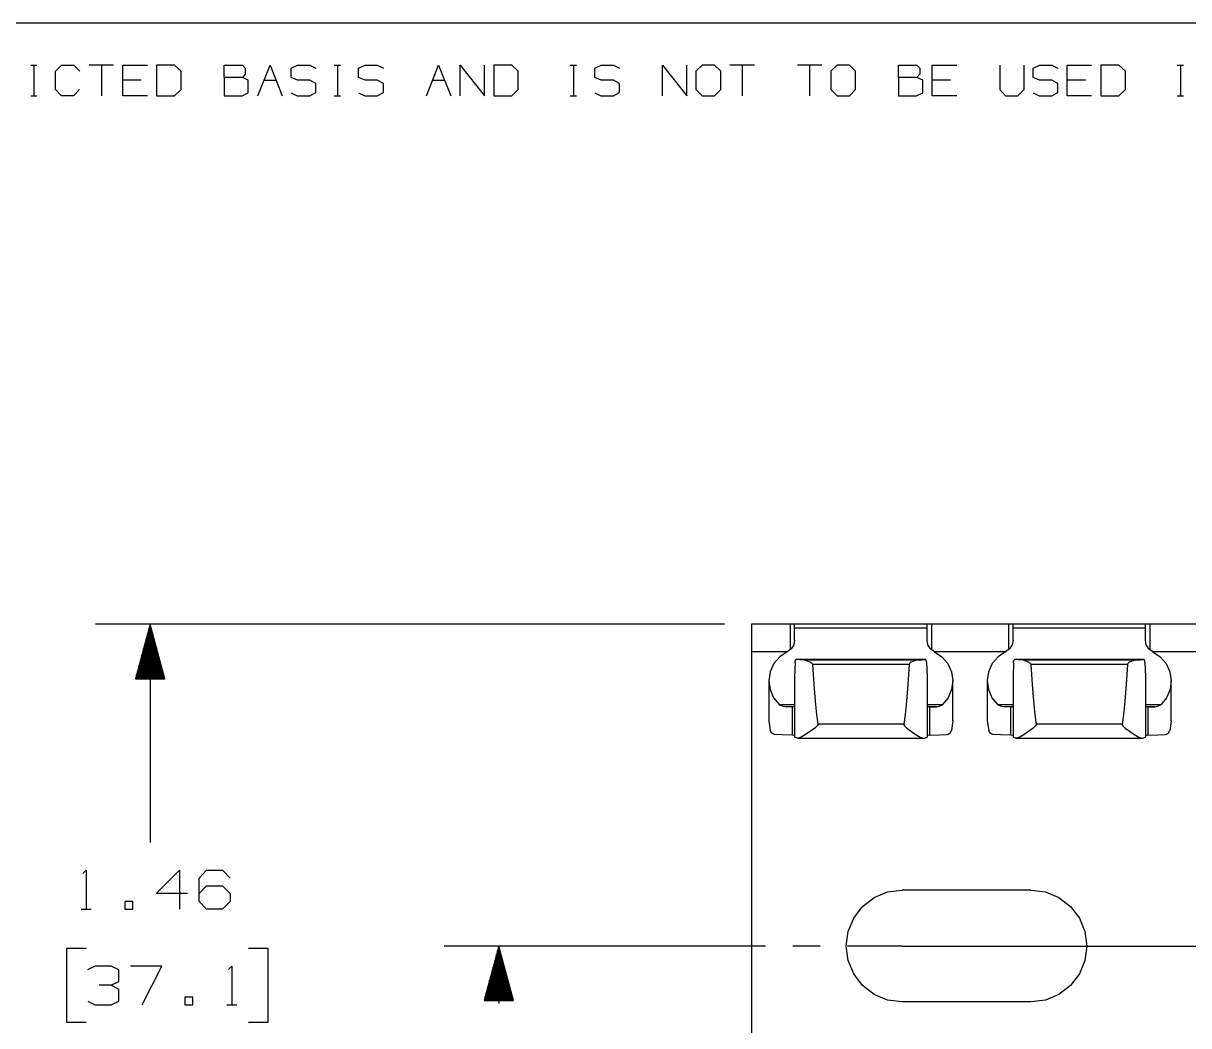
# Model space of a CAD drawing. Extents: x 0.6 to 16.4, y 0.4 to 10.6.
# Drawn here: x 3.485 to 6.154, y 8.347 to 10.642 of the extents above; entities that cross this region are included whole.
import ezdxf

# ---------------------------------------------------------------- set-up
doc = ezdxf.new("R2010")
doc.units = 0
doc.header["$MEASUREMENT"] = 0
doc.layers.add('1', color=7, linetype='Continuous')

msp = doc.modelspace()

# ---------------------------------------------------------------- linework, layer by layer
at = {"layer": '1', "color": 7, "linetype": 'Continuous'}
for p, q in [((16.369932, 10.641915), (0.633067, 10.641915)), ((3.502245, 10.546244), (3.516271, 10.546244)), ((3.509627, 10.546244), (3.509627, 10.476116)), ((3.558791, 10.532218), (3.572816, 10.546244)), ((3.572816, 10.546244), (3.600867, 10.546244)), ((3.600867, 10.546244), (3.614893, 10.532218)), ((3.692107, 10.546244), (3.636005, 10.546244)), ((3.664056, 10.546244), (3.664056, 10.476116)), ((3.713219, 10.476116), (3.713219, 10.546244)), ((3.713219, 10.546244), (3.769322, 10.546244)), ((3.831772, 10.546244), (3.790434, 10.546244)), ((3.790434, 10.546244), (3.790434, 10.476116)), ((3.846536, 10.532218), (3.831772, 10.546244)), ((3.944863, 10.518192), (3.944863, 10.546244)), ((3.944863, 10.546244), (3.986939, 10.546244)), ((3.986939, 10.546244), (3.993583, 10.5396)), ((4.022077, 10.476116), (4.050128, 10.546244)), ((4.050128, 10.546244), (4.078179, 10.476116)), ((4.098553, 10.5396), (4.113317, 10.546244)), ((4.113317, 10.546244), (4.141368, 10.546244)), ((4.141368, 10.546244), (4.155394, 10.5396)), ((4.197175, 10.546244), (4.211201, 10.546244)), ((4.204557, 10.546244), (4.204557, 10.476116)), ((4.252982, 10.5396), (4.267746, 10.546244)), ((4.267746, 10.546244), (4.295797, 10.546244)), ((4.295797, 10.546244), (4.309823, 10.5396)), ((4.408149, 10.476116), (4.4362, 10.546244)), ((4.4362, 10.546244), (4.464252, 10.476116)), ((4.485363, 10.476116), (4.485363, 10.546244)), ((4.485363, 10.546244), (4.541466, 10.476116)), ((4.541466, 10.476116), (4.541466, 10.546244)), ((4.603917, 10.546244), (4.562578, 10.546244)), ((4.562578, 10.546244), (4.562578, 10.476116)), ((4.61868, 10.532218), (4.603917, 10.546244)), ((4.737676, 10.546244), (4.751701, 10.546244)), ((4.745058, 10.546244), (4.745058, 10.476116)), ((4.793483, 10.5396), (4.808247, 10.546244)), ((4.808247, 10.546244), (4.836298, 10.546244)), ((4.836298, 10.546244), (4.850324, 10.5396)), ((4.94865, 10.476116), (4.94865, 10.546244)), ((4.94865, 10.546244), (5.004752, 10.476116)), ((5.004752, 10.476116), (5.004752, 10.546244)), ((5.03989, 10.546244), (5.025126, 10.532218)), ((5.067941, 10.546244), (5.03989, 10.546244)), ((5.081967, 10.532218), (5.067941, 10.546244)), ((5.159181, 10.546244), (5.103079, 10.546244)), ((5.13113, 10.546244), (5.13113, 10.476116)), ((5.31361, 10.546244), (5.257508, 10.546244)), ((5.285559, 10.546244), (5.285559, 10.476116)), ((5.348748, 10.546244), (5.333984, 10.532218)), ((5.376799, 10.546244), (5.348748, 10.546244)), ((5.390824, 10.532218), (5.376799, 10.546244)), ((5.489151, 10.518192), (5.489151, 10.546244)), ((5.489151, 10.546244), (5.531228, 10.546244)), ((5.531228, 10.546244), (5.537871, 10.5396)), ((5.566365, 10.476116), (5.566365, 10.546244)), ((5.566365, 10.546244), (5.622468, 10.546244)), ((5.720794, 10.546244), (5.720794, 10.490142)), ((5.776896, 10.490142), (5.776896, 10.546244)), ((5.79727, 10.5396), (5.812034, 10.546244)), ((5.812034, 10.546244), (5.840085, 10.546244)), ((5.840085, 10.546244), (5.854111, 10.5396)), ((5.875223, 10.476116), (5.875223, 10.546244)), ((5.875223, 10.546244), (5.931325, 10.546244)), ((5.993776, 10.546244), (5.952437, 10.546244)), ((5.952437, 10.546244), (5.952437, 10.476116)), ((6.00854, 10.532218), (5.993776, 10.546244)), ((6.127535, 10.546244), (6.141561, 10.546244)), ((6.134917, 10.546244), (6.134917, 10.476116)), ((3.558791, 10.490142), (3.558791, 10.532218)), ((3.846536, 10.490142), (3.846536, 10.532218)), ((3.986939, 10.518192), (3.944863, 10.518192)), ((3.944863, 10.518192), (3.944863, 10.476116)), ((3.993583, 10.525575), (3.986939, 10.518192)), ((4.000226, 10.511549), (3.986939, 10.518192)), ((3.993583, 10.5396), (3.993583, 10.525575)), ((4.098553, 10.518192), (4.098553, 10.5396)), ((4.113317, 10.511549), (4.098553, 10.518192)), ((4.252982, 10.518192), (4.252982, 10.5396)), ((4.267746, 10.511549), (4.252982, 10.518192)), ((4.61868, 10.490142), (4.61868, 10.532218)), ((4.793483, 10.518192), (4.793483, 10.5396)), ((4.808247, 10.511549), (4.793483, 10.518192)), ((5.025126, 10.532218), (5.025126, 10.490142)), ((5.081967, 10.490142), (5.081967, 10.532218)), ((5.333984, 10.532218), (5.333984, 10.490142)), ((5.390824, 10.490142), (5.390824, 10.532218)), ((5.531228, 10.518192), (5.489151, 10.518192)), ((5.489151, 10.518192), (5.489151, 10.476116)), ((5.537871, 10.525575), (5.531228, 10.518192)), ((5.544515, 10.511549), (5.531228, 10.518192)), ((5.537871, 10.5396), (5.537871, 10.525575)), ((5.79727, 10.518192), (5.79727, 10.5396)), ((5.812034, 10.511549), (5.79727, 10.518192)), ((6.00854, 10.490142), (6.00854, 10.532218)), ((3.572816, 10.476116), (3.558791, 10.490142)), ((3.614155, 10.490142), (3.600129, 10.476116)), ((3.755296, 10.511549), (3.713219, 10.511549)), ((3.831772, 10.476116), (3.846536, 10.490142)), ((4.000226, 10.482759), (4.000226, 10.511549)), ((4.036103, 10.511549), (4.064154, 10.511549)), ((4.141368, 10.511549), (4.113317, 10.511549)), ((4.155394, 10.504168), (4.141368, 10.511549)), ((4.155394, 10.483498), (4.155394, 10.504168)), ((4.295797, 10.511549), (4.267746, 10.511549)), ((4.309823, 10.504168), (4.295797, 10.511549)), ((4.309823, 10.483498), (4.309823, 10.504168)), ((4.422174, 10.511549), (4.450226, 10.511549)), ((4.603917, 10.476116), (4.61868, 10.490142)), ((4.836298, 10.511549), (4.808247, 10.511549)), ((4.850324, 10.504168), (4.836298, 10.511549)), ((4.850324, 10.483498), (4.850324, 10.504168)), ((5.025126, 10.490142), (5.03989, 10.476116)), ((5.067941, 10.476116), (5.081967, 10.490142)), ((5.333984, 10.490142), (5.348748, 10.476116)), ((5.376799, 10.476116), (5.390824, 10.490142)), ((5.544515, 10.482759), (5.544515, 10.511549)), ((5.608442, 10.511549), (5.566365, 10.511549)), ((5.720794, 10.490142), (5.734082, 10.476116)), ((5.762133, 10.476116), (5.776896, 10.490142)), ((5.840085, 10.511549), (5.812034, 10.511549)), ((5.854111, 10.504168), (5.840085, 10.511549)), ((5.854111, 10.483498), (5.854111, 10.504168)), ((5.9173, 10.511549), (5.875223, 10.511549)), ((5.993776, 10.476116), (6.00854, 10.490142)), ((3.502245, 10.476116), (3.516271, 10.476116)), ((3.600129, 10.476116), (3.572816, 10.476116)), ((3.769322, 10.476116), (3.713219, 10.476116)), ((3.790434, 10.476116), (3.831772, 10.476116)), ((3.944863, 10.476116), (3.986201, 10.476116)), ((3.986201, 10.476116), (4.000226, 10.482759)), ((4.098553, 10.482759), (4.112579, 10.476116)), ((4.112579, 10.476116), (4.141368, 10.476116)), ((4.141368, 10.476116), (4.155394, 10.483498)), ((4.197175, 10.476116), (4.211201, 10.476116)), ((4.252982, 10.482759), (4.267008, 10.476116)), ((4.267008, 10.476116), (4.295797, 10.476116)), ((4.295797, 10.476116), (4.309823, 10.483498)), ((4.562578, 10.476116), (4.603917, 10.476116)), ((4.737676, 10.476116), (4.751701, 10.476116)), ((4.793483, 10.482759), (4.807508, 10.476116)), ((4.807508, 10.476116), (4.836298, 10.476116)), ((4.836298, 10.476116), (4.850324, 10.483498)), ((5.03989, 10.476116), (5.067941, 10.476116)), ((5.348748, 10.476116), (5.376799, 10.476116)), ((5.489151, 10.476116), (5.530489, 10.476116)), ((5.530489, 10.476116), (5.544515, 10.482759)), ((5.622468, 10.476116), (5.566365, 10.476116)), ((5.734082, 10.476116), (5.762133, 10.476116)), ((5.79727, 10.482759), (5.811296, 10.476116)), ((5.811296, 10.476116), (5.840085, 10.476116)), ((5.840085, 10.476116), (5.854111, 10.483498)), ((5.931325, 10.476116), (5.875223, 10.476116)), ((5.952437, 10.476116), (5.993776, 10.476116)), ((6.127535, 10.476116), (6.141561, 10.476116)), ((5.090355, 9.265968), (3.650803, 9.265968)), ((3.775803, 9.265968), (3.742309, 9.140968)), ((3.774802, 9.140968), (3.774802, 9.262236)), ((3.775803, 9.265968), (3.775803, 8.766388)), ((3.809296, 9.140968), (3.775803, 9.265968)), ((3.776803, 9.140968), (3.776803, 9.262236)), ((5.24128, 9.265968), (5.152855, 9.265968)), ((5.152855, 9.265968), (5.152855, 9.202815)), ((5.248351, 9.265969), (5.24128, 9.265968)), ((5.24128, 9.265968), (5.24128, 9.207772)), ((5.25128, 9.265971), (5.248351, 9.265969)), ((5.55443, 9.266324), (5.25128, 9.266324)), ((5.25128, 9.263959), (5.25128, 9.266324)), ((5.25128, 9.257214), (5.25128, 9.263959)), ((5.55443, 9.263959), (5.55443, 9.266324)), ((5.557359, 9.265969), (5.55443, 9.265971)), ((5.55443, 9.257214), (5.55443, 9.263959)), ((5.56443, 9.265968), (5.557359, 9.265969)), ((5.74128, 9.265968), (5.56443, 9.265968)), ((5.56443, 9.265968), (5.56443, 9.207772)), ((5.748351, 9.265969), (5.74128, 9.265968)), ((5.74128, 9.265968), (5.74128, 9.207772)), ((5.75128, 9.265971), (5.748351, 9.265969)), ((6.05443, 9.266324), (5.75128, 9.266324)), ((5.75128, 9.263959), (5.75128, 9.266324)), ((5.75128, 9.257214), (5.75128, 9.263959)), ((6.05443, 9.263959), (6.05443, 9.266324)), ((6.057359, 9.265969), (6.05443, 9.265971)), ((6.05443, 9.257214), (6.05443, 9.263959)), ((6.06443, 9.265968), (6.057359, 9.265969)), ((6.24128, 9.265968), (6.06443, 9.265968)), ((6.06443, 9.265968), (6.06443, 9.207772)), ((3.766803, 9.140968), (3.766803, 9.23238)), ((3.768802, 9.140968), (3.768802, 9.239843)), ((3.770802, 9.140968), (3.770802, 9.247308)), ((3.772803, 9.140968), (3.772803, 9.254772)), ((3.778802, 9.140968), (3.778802, 9.254772)), ((3.780802, 9.140968), (3.780802, 9.247308)), ((3.782803, 9.140968), (3.782803, 9.239843)), ((3.784802, 9.140968), (3.784802, 9.23238)), ((5.55443, 9.257214), (5.25128, 9.257214)), ((5.25128, 9.229902), (5.25128, 9.257214)), ((5.55443, 9.229902), (5.55443, 9.257214)), ((6.05443, 9.257214), (5.75128, 9.257214)), ((5.75128, 9.229902), (5.75128, 9.257214)), ((6.05443, 9.229902), (6.05443, 9.257214)), ((3.760803, 9.140968), (3.760803, 9.209988)), ((3.762803, 9.140968), (3.762803, 9.217451)), ((3.764802, 9.140968), (3.764802, 9.224916)), ((3.786803, 9.140968), (3.786803, 9.224916)), ((3.788802, 9.140968), (3.788802, 9.217451)), ((3.790802, 9.140968), (3.790802, 9.209988)), ((5.243328, 9.209766), (5.234407, 9.203203)), ((5.249221, 9.219092), (5.243328, 9.209766)), ((5.25128, 9.229902), (5.249221, 9.219092)), ((5.556489, 9.219092), (5.55443, 9.229902)), ((5.562383, 9.209766), (5.556489, 9.219092)), ((5.571303, 9.203203), (5.562383, 9.209766)), ((5.743328, 9.209766), (5.734407, 9.203203)), ((5.749221, 9.219092), (5.743328, 9.209766)), ((5.75128, 9.229902), (5.749221, 9.219092)), ((6.056489, 9.219092), (6.05443, 9.229902)), ((6.062383, 9.209766), (6.056489, 9.219092)), ((6.071303, 9.203203), (6.062383, 9.209766)), ((3.752803, 9.140968), (3.752803, 9.180131)), ((3.754802, 9.140968), (3.754802, 9.187595)), ((3.756803, 9.140968), (3.756803, 9.195059)), ((3.758802, 9.140968), (3.758802, 9.202523)), ((3.792803, 9.140968), (3.792803, 9.202523)), ((3.794802, 9.140968), (3.794802, 9.195059)), ((3.796803, 9.140968), (3.796803, 9.187595)), ((3.798803, 9.140968), (3.798803, 9.180131)), ((5.233613, 9.202815), (5.152855, 9.202815)), ((5.152855, 9.202815), (5.152855, 9.202702)), ((5.23348, 9.202702), (5.152855, 9.202702)), ((5.152855, 9.202698), (5.152855, 7.856328)), ((5.217188, 9.191751), (5.203797, 9.176069)), ((5.234407, 9.203203), (5.217188, 9.191751)), ((5.2523, 9.178725), (5.25246, 9.180516)), ((5.25246, 9.180516), (5.252913, 9.182995)), ((5.252913, 9.182995), (5.253632, 9.184663)), ((5.253632, 9.184663), (5.254627, 9.185368)), ((5.254627, 9.185368), (5.255074, 9.185362)), ((5.550877, 9.185384), (5.254834, 9.185384)), ((5.550636, 9.185362), (5.255074, 9.185362)), ((5.263114, 9.184361), (5.255074, 9.185362)), ((5.274944, 9.18355), (5.263114, 9.184361)), ((5.530766, 9.18355), (5.274944, 9.18355)), ((5.274944, 9.18355), (5.280248, 9.182597)), ((5.280248, 9.182597), (5.287721, 9.179321)), ((5.287721, 9.179321), (5.289796, 9.177845)), ((5.51799, 9.179321), (5.515914, 9.177845)), ((5.525462, 9.182597), (5.51799, 9.179321)), ((5.530766, 9.18355), (5.525462, 9.182597)), ((5.530766, 9.18355), (5.542595, 9.184361)), ((5.542595, 9.184361), (5.550636, 9.185362)), ((5.551083, 9.185368), (5.550636, 9.185362)), ((5.552078, 9.184663), (5.551083, 9.185368)), ((5.552797, 9.182995), (5.552078, 9.184663)), ((5.55325, 9.180516), (5.552797, 9.182995)), ((5.55341, 9.178725), (5.55325, 9.180516)), ((5.571303, 9.203203), (5.588522, 9.191751)), ((5.733612, 9.202815), (5.572098, 9.202815)), ((5.73348, 9.202702), (5.572355, 9.202702)), ((5.588522, 9.191751), (5.601913, 9.176069)), ((5.717188, 9.191751), (5.703797, 9.176069)), ((5.734407, 9.203203), (5.717188, 9.191751)), ((5.7523, 9.178725), (5.75246, 9.180516)), ((5.75246, 9.180516), (5.752913, 9.182995)), ((5.752913, 9.182995), (5.753632, 9.184663)), ((5.753632, 9.184663), (5.754627, 9.185368)), ((5.754627, 9.185368), (5.755074, 9.185362)), ((6.050877, 9.185384), (5.754834, 9.185384)), ((6.050636, 9.185362), (5.755074, 9.185362)), ((5.763114, 9.184361), (5.755074, 9.185362)), ((5.774944, 9.18355), (5.763114, 9.184361)), ((6.030766, 9.18355), (5.774944, 9.18355)), ((5.774944, 9.18355), (5.780248, 9.182597)), ((5.780248, 9.182597), (5.787721, 9.179321)), ((5.787721, 9.179321), (5.789796, 9.177845)), ((6.01799, 9.179321), (6.015914, 9.177845)), ((6.025462, 9.182597), (6.01799, 9.179321)), ((6.030766, 9.18355), (6.025462, 9.182597)), ((6.030766, 9.18355), (6.042595, 9.184361)), ((6.042595, 9.184361), (6.050636, 9.185362)), ((6.051083, 9.185368), (6.050636, 9.185362)), ((6.052078, 9.184663), (6.051083, 9.185368)), ((6.052797, 9.182995), (6.052078, 9.184663)), ((6.05325, 9.180516), (6.052797, 9.182995)), ((6.05341, 9.178725), (6.05325, 9.180516)), ((6.071303, 9.203203), (6.088522, 9.191751)), ((6.233612, 9.202815), (6.072098, 9.202815)), ((6.23348, 9.202702), (6.072355, 9.202702)), ((6.088522, 9.191751), (6.101913, 9.176069)), ((3.746803, 9.140968), (3.746803, 9.157739)), ((3.748802, 9.140968), (3.748802, 9.165203)), ((3.750803, 9.140968), (3.750803, 9.172667)), ((3.800802, 9.140968), (3.800802, 9.172667)), ((3.802803, 9.140968), (3.802803, 9.165203)), ((3.804802, 9.140968), (3.804802, 9.157739)), ((5.195259, 9.157356), (5.192227, 9.137045)), ((5.203797, 9.176069), (5.195259, 9.157356)), ((5.2523, 9.178725), (5.25128, 9.146501)), ((5.289796, 9.177845), (5.291581, 9.175931)), ((5.291581, 9.175931), (5.29215, 9.174767)), ((5.29215, 9.174767), (5.292308, 9.173923)), ((5.513402, 9.173923), (5.292308, 9.173923)), ((5.292308, 9.173923), (5.295267, 9.127992)), ((5.513402, 9.173923), (5.510444, 9.127992)), ((5.51356, 9.174767), (5.513402, 9.173923)), ((5.514129, 9.175931), (5.51356, 9.174767)), ((5.515914, 9.177845), (5.514129, 9.175931)), ((5.55341, 9.178725), (5.55443, 9.146501)), ((5.601913, 9.176069), (5.610451, 9.157356)), ((5.610451, 9.157356), (5.613482, 9.137045)), ((5.695259, 9.157356), (5.692227, 9.137045)), ((5.703797, 9.176069), (5.695259, 9.157356)), ((5.7523, 9.178725), (5.75128, 9.146501)), ((5.789796, 9.177845), (5.791581, 9.175931)), ((5.791581, 9.175931), (5.79215, 9.174767)), ((5.79215, 9.174767), (5.792308, 9.173923)), ((6.013402, 9.173923), (5.792308, 9.173923)), ((5.792308, 9.173923), (5.795267, 9.127992)), ((6.013402, 9.173923), (6.010444, 9.127992)), ((6.01356, 9.174767), (6.013402, 9.173923)), ((6.014129, 9.175931), (6.01356, 9.174767)), ((6.015914, 9.177845), (6.014129, 9.175931)), ((6.05341, 9.178725), (6.05443, 9.146501)), ((6.101913, 9.176069), (6.110451, 9.157356)), ((6.110451, 9.157356), (6.113482, 9.137045)), ((3.742309, 9.140968), (3.809296, 9.140968)), ((3.742803, 9.140968), (3.742803, 9.142811)), ((3.742803, 9.140968), (3.742803, 9.142811)), ((3.744802, 9.140968), (3.744802, 9.150274)), ((3.806803, 9.140968), (3.806803, 9.150274)), ((3.808803, 9.140968), (3.808803, 9.142811)), ((3.808803, 9.140968), (3.808803, 9.142811)), ((5.192225, 9.136456), (5.192225, 9.044846)), ((5.192227, 9.137045), (5.194934, 9.116688)), ((5.25128, 9.146501), (5.25128, 9.007239)), ((5.295267, 9.127992), (5.298267, 9.089884)), ((5.510444, 9.127992), (5.507443, 9.089884)), ((5.55443, 9.146501), (5.55443, 9.007239)), ((5.613482, 9.137045), (5.610776, 9.116688)), ((5.613485, 9.044846), (5.613485, 9.136456)), ((5.692225, 9.136456), (5.692225, 9.044846)), ((5.692227, 9.137045), (5.694934, 9.116688)), ((5.75128, 9.146501), (5.75128, 9.007239)), ((5.795267, 9.127992), (5.798267, 9.089884)), ((6.010444, 9.127992), (6.007443, 9.089884)), ((6.05443, 9.146501), (6.05443, 9.007239)), ((6.113482, 9.137045), (6.110776, 9.116688)), ((6.113485, 9.044846), (6.113485, 9.136456)), ((5.194934, 9.116688), (5.203171, 9.097843)), ((5.610776, 9.116688), (5.602539, 9.097843)), ((5.694934, 9.116688), (5.703171, 9.097843)), ((6.110776, 9.116688), (6.102539, 9.097843)), ((5.203171, 9.097843), (5.21631, 9.081953)), ((5.251281, 9.081953), (5.21631, 9.081953)), ((5.217687, 9.080846), (5.21631, 9.081953)), ((5.225871, 9.077809), (5.217687, 9.080846)), ((5.229952, 9.077434), (5.225871, 9.077809)), ((5.251284, 9.077434), (5.229952, 9.077434)), ((5.245588, 9.076978), (5.229952, 9.077434)), ((5.25128, 9.076459), (5.245588, 9.076978)), ((5.245588, 9.076978), (5.245588, 9.011868)), ((5.298267, 9.089884), (5.301302, 9.0597)), ((5.507443, 9.089884), (5.504407, 9.0597)), ((5.575758, 9.077434), (5.554426, 9.077434)), ((5.589401, 9.081953), (5.554429, 9.081953)), ((5.560122, 9.076978), (5.55443, 9.076459)), ((5.560122, 9.076978), (5.575758, 9.077434)), ((5.560122, 9.076978), (5.560122, 9.011868)), ((5.575758, 9.077434), (5.579839, 9.077809)), ((5.579839, 9.077809), (5.588023, 9.080846)), ((5.588023, 9.080846), (5.589401, 9.081953)), ((5.602539, 9.097843), (5.589401, 9.081953)), ((5.703171, 9.097843), (5.71631, 9.081953)), ((5.751281, 9.081953), (5.71631, 9.081953)), ((5.717687, 9.080846), (5.71631, 9.081953)), ((5.725871, 9.077809), (5.717687, 9.080846)), ((5.729952, 9.077434), (5.725871, 9.077809)), ((5.751284, 9.077434), (5.729952, 9.077434)), ((5.745588, 9.076978), (5.729952, 9.077434)), ((5.75128, 9.076459), (5.745588, 9.076978)), ((5.745588, 9.076978), (5.745588, 9.011868)), ((5.798267, 9.089884), (5.801302, 9.0597)), ((6.007443, 9.089884), (6.004407, 9.0597)), ((6.075758, 9.077434), (6.054426, 9.077434)), ((6.089401, 9.081953), (6.054429, 9.081953)), ((6.060122, 9.076978), (6.05443, 9.076459)), ((6.060122, 9.076978), (6.075758, 9.077434)), ((6.060122, 9.076978), (6.060122, 9.011868)), ((6.075758, 9.077434), (6.079839, 9.077809)), ((6.079839, 9.077809), (6.088023, 9.080846)), ((6.088023, 9.080846), (6.089401, 9.081953)), ((6.102539, 9.097843), (6.089401, 9.081953)), ((5.301302, 9.0597), (5.304365, 9.037522)), ((5.504407, 9.0597), (5.501346, 9.037522)), ((5.801302, 9.0597), (5.804365, 9.037522)), ((6.004407, 9.0597), (6.001346, 9.037522)), ((5.192225, 9.044846), (5.195573, 9.022913)), ((5.198058, 9.017778), (5.195573, 9.022913)), ((5.297503, 9.02826), (5.278059, 9.014223)), ((5.303114, 9.033689), (5.297503, 9.02826)), ((5.304158, 9.035522), (5.303114, 9.033689)), ((5.304415, 9.036773), (5.304158, 9.035522)), ((5.501346, 9.037522), (5.304365, 9.037522)), ((5.304365, 9.037522), (5.304415, 9.036773)), ((5.501346, 9.037522), (5.501296, 9.036773)), ((5.501296, 9.036773), (5.501552, 9.035522)), ((5.501552, 9.035522), (5.502596, 9.033689)), ((5.502596, 9.033689), (5.508206, 9.02826)), ((5.508206, 9.02826), (5.527651, 9.014223)), ((5.607652, 9.017778), (5.610137, 9.022913)), ((5.613485, 9.044846), (5.610137, 9.022913)), ((5.692225, 9.044846), (5.695573, 9.022913)), ((5.698058, 9.017778), (5.695573, 9.022913)), ((5.797503, 9.02826), (5.778059, 9.014223)), ((5.803114, 9.033689), (5.797503, 9.02826)), ((5.804158, 9.035522), (5.803114, 9.033689)), ((5.804415, 9.036773), (5.804158, 9.035522)), ((6.001346, 9.037522), (5.804365, 9.037522)), ((5.804365, 9.037522), (5.804415, 9.036773)), ((6.001346, 9.037522), (6.001296, 9.036773)), ((6.001296, 9.036773), (6.001552, 9.035522)), ((6.001552, 9.035522), (6.002596, 9.033689)), ((6.002596, 9.033689), (6.008206, 9.02826)), ((6.008206, 9.02826), (6.027651, 9.014223)), ((6.107652, 9.017778), (6.110137, 9.022913)), ((6.113485, 9.044846), (6.110137, 9.022913)), ((5.202712, 9.014392), (5.198058, 9.017778)), ((5.205215, 9.013875), (5.202712, 9.014392)), ((5.222856, 9.012636), (5.205215, 9.013875)), ((5.245588, 9.011868), (5.222856, 9.012636)), ((5.25128, 9.01135), (5.245588, 9.011868)), ((5.257197, 9.00548), (5.25128, 9.007239)), ((5.259235, 9.005456), (5.257197, 9.00548)), ((5.258317, 9.005407), (5.547393, 9.005407)), ((5.266629, 9.007771), (5.259235, 9.005456)), ((5.278059, 9.014223), (5.266629, 9.007771)), ((5.527651, 9.014223), (5.539081, 9.007771)), ((5.539081, 9.007771), (5.546475, 9.005456)), ((5.546475, 9.005456), (5.548513, 9.00548)), ((5.548513, 9.00548), (5.55443, 9.007239)), ((5.560122, 9.011868), (5.55443, 9.01135)), ((5.560122, 9.011868), (5.582854, 9.012636)), ((5.582854, 9.012636), (5.600495, 9.013875)), ((5.600495, 9.013875), (5.602998, 9.014392)), ((5.602998, 9.014392), (5.607652, 9.017778)), ((5.702712, 9.014392), (5.698058, 9.017778)), ((5.705215, 9.013875), (5.702712, 9.014392)), ((5.722856, 9.012636), (5.705215, 9.013875)), ((5.745588, 9.011868), (5.722856, 9.012636)), ((5.75128, 9.01135), (5.745588, 9.011868)), ((5.757197, 9.00548), (5.75128, 9.007239)), ((5.759235, 9.005456), (5.757197, 9.00548)), ((5.758317, 9.005407), (6.047393, 9.005407)), ((5.766629, 9.007771), (5.759235, 9.005456)), ((5.778059, 9.014223), (5.766629, 9.007771)), ((6.027651, 9.014223), (6.039081, 9.007771)), ((6.039081, 9.007771), (6.046475, 9.005456)), ((6.046475, 9.005456), (6.048513, 9.00548)), ((6.048513, 9.00548), (6.05443, 9.007239)), ((6.060122, 9.011868), (6.05443, 9.01135)), ((6.060122, 9.011868), (6.082854, 9.012636)), ((6.082854, 9.012636), (6.100495, 9.013875)), ((6.100495, 9.013875), (6.102998, 9.014392)), ((6.102998, 9.014392), (6.107652, 9.017778)), ((3.621677, 8.695451), (3.629178, 8.70295)), ((3.629178, 8.70295), (3.629178, 8.613888)), ((3.789678, 8.649513), (3.843115, 8.70295)), ((3.843115, 8.70295), (3.843115, 8.613888)), ((3.88774, 8.685138), (3.904615, 8.70295)), ((3.904615, 8.70295), (3.941178, 8.70295)), ((3.941178, 8.70295), (3.95899, 8.685138)), ((3.88774, 8.631701), (3.88774, 8.685138)), ((3.860928, 8.649513), (3.789678, 8.649513)), ((3.88774, 8.649513), (3.904615, 8.667326)), ((3.904615, 8.667326), (3.941178, 8.667326)), ((3.941178, 8.667326), (3.95899, 8.649513)), ((3.95899, 8.649513), (3.95899, 8.631701)), ((5.433355, 8.640365), (5.464226, 8.653152)), ((5.464226, 8.653152), (5.497355, 8.657513)), ((5.792355, 8.657513), (5.497355, 8.657513)), ((5.792355, 8.657513), (5.825484, 8.653152)), ((5.825484, 8.653152), (5.856355, 8.640365)), ((3.735677, 8.631701), (3.717865, 8.631701)), ((3.717865, 8.631701), (3.717865, 8.613888)), ((3.735677, 8.613888), (3.735677, 8.631701)), ((3.904615, 8.613888), (3.88774, 8.631701)), ((3.95899, 8.631701), (3.941178, 8.613888)), ((5.386504, 8.593513), (5.406846, 8.620023)), ((5.406846, 8.620023), (5.433355, 8.640365)), ((5.856355, 8.640365), (5.882864, 8.620023)), ((5.882864, 8.620023), (5.903206, 8.593513)), ((3.617928, 8.613888), (3.640428, 8.613888)), ((3.717865, 8.613888), (3.735677, 8.613888)), ((3.941178, 8.613888), (3.904615, 8.613888)), ((5.373716, 8.562642), (5.386504, 8.593513)), ((5.903206, 8.593513), (5.915994, 8.562642)), ((5.369355, 8.529513), (5.373716, 8.562642)), ((5.915994, 8.562642), (5.920355, 8.529513)), ((3.629178, 8.523888), (3.584177, 8.523888)), ((3.584177, 8.523888), (3.584177, 8.355138)), ((4.046177, 8.523888), (4.001177, 8.523888)), ((4.046177, 8.355138), (4.046177, 8.523888)), ((5.184855, 8.529513), (4.449049, 8.529513)), ((4.574049, 8.529513), (4.540556, 8.404513)), ((4.57105, 8.404513), (4.57105, 8.518317)), ((4.57305, 8.404513), (4.57305, 8.525781)), ((4.574049, 8.529513), (4.574049, 8.398161)), ((4.607543, 8.404513), (4.574049, 8.529513)), ((4.575049, 8.404513), (4.575049, 8.525781)), ((4.577049, 8.404513), (4.577049, 8.518317)), ((5.309855, 8.529513), (5.247355, 8.529513)), ((5.373716, 8.496385), (5.369355, 8.529513)), ((5.497355, 8.529513), (5.372355, 8.529513)), ((5.497355, 8.529513), (7.086358, 8.529513)), ((5.920355, 8.529513), (5.915994, 8.496385)), ((4.563049, 8.404513), (4.563049, 8.488461)), ((4.56505, 8.404513), (4.56505, 8.495925)), ((4.56705, 8.404513), (4.56705, 8.503388)), ((4.569049, 8.404513), (4.569049, 8.510853)), ((4.57905, 8.404513), (4.57905, 8.510853)), ((4.581049, 8.404513), (4.581049, 8.503388)), ((4.583049, 8.404513), (4.583049, 8.495925)), ((4.58505, 8.404513), (4.58505, 8.488461)), ((5.386504, 8.465513), (5.373716, 8.496385)), ((5.915994, 8.496385), (5.903206, 8.465513)), ((3.649802, 8.483576), (3.63199, 8.475138)), ((3.686365, 8.483576), (3.649802, 8.483576)), ((3.704178, 8.475138), (3.686365, 8.483576)), ((3.704178, 8.44795), (3.704178, 8.475138)), ((3.80224, 8.483576), (3.73099, 8.483576)), ((3.75724, 8.394513), (3.80224, 8.483576)), ((3.95524, 8.476075), (3.96274, 8.483576)), ((3.96274, 8.483576), (3.96274, 8.394513)), ((4.555049, 8.404513), (4.555049, 8.458604)), ((4.557049, 8.404513), (4.557049, 8.466068)), ((4.55905, 8.404513), (4.55905, 8.473533)), ((4.561049, 8.404513), (4.561049, 8.480996)), ((4.587049, 8.404513), (4.587049, 8.480996)), ((4.589049, 8.404513), (4.589049, 8.473533)), ((4.59105, 8.404513), (4.59105, 8.466068)), ((4.59305, 8.404513), (4.59305, 8.458604)), ((5.406846, 8.439003), (5.386504, 8.465513)), ((5.903206, 8.465513), (5.882864, 8.439003)), ((3.686365, 8.439513), (3.659178, 8.439513)), ((3.686365, 8.439513), (3.704178, 8.44795)), ((3.704178, 8.430138), (3.686365, 8.439513)), ((4.549049, 8.404513), (4.549049, 8.436212)), ((4.551049, 8.404513), (4.551049, 8.443676)), ((4.55305, 8.404513), (4.55305, 8.45114)), ((4.595049, 8.404513), (4.595049, 8.45114)), ((4.597049, 8.404513), (4.597049, 8.443676)), ((4.59905, 8.404513), (4.59905, 8.436212)), ((5.433355, 8.418662), (5.406846, 8.439003)), ((5.882864, 8.439003), (5.856355, 8.418662)), ((3.704178, 8.40295), (3.704178, 8.430138)), ((3.873115, 8.412326), (3.855303, 8.412326)), ((3.855303, 8.412326), (3.855303, 8.394513)), ((3.873115, 8.394513), (3.873115, 8.412326)), ((4.541049, 8.404513), (4.541049, 8.406355)), ((4.541049, 8.404513), (4.541049, 8.406355)), ((4.543049, 8.404513), (4.543049, 8.413819)), ((4.54505, 8.404513), (4.54505, 8.421284)), ((4.54705, 8.404513), (4.54705, 8.428747)), ((4.601049, 8.404513), (4.601049, 8.428747)), ((4.603049, 8.404513), (4.603049, 8.421284)), ((4.60505, 8.404513), (4.60505, 8.413819)), ((4.607049, 8.404513), (4.607049, 8.406355)), ((4.607049, 8.404513), (4.607049, 8.406355)), ((5.464226, 8.405874), (5.433355, 8.418662)), ((5.497355, 8.401513), (5.464226, 8.405874)), ((5.825484, 8.405874), (5.792355, 8.401513)), ((5.856355, 8.418662), (5.825484, 8.405874)), ((3.632927, 8.40295), (3.649802, 8.394513)), ((3.649802, 8.394513), (3.686365, 8.394513)), ((3.686365, 8.394513), (3.704178, 8.40295)), ((3.855303, 8.394513), (3.873115, 8.394513)), ((3.95149, 8.394513), (3.97399, 8.394513)), ((4.540556, 8.404513), (4.607543, 8.404513)), ((5.792355, 8.401513), (5.497355, 8.401513)), ((3.584177, 8.355138), (3.629178, 8.355138)), ((4.001177, 8.355138), (4.046177, 8.355138))]:
    msp.add_line(p, q, dxfattribs=at)

doc.saveas('drawing.dxf')
